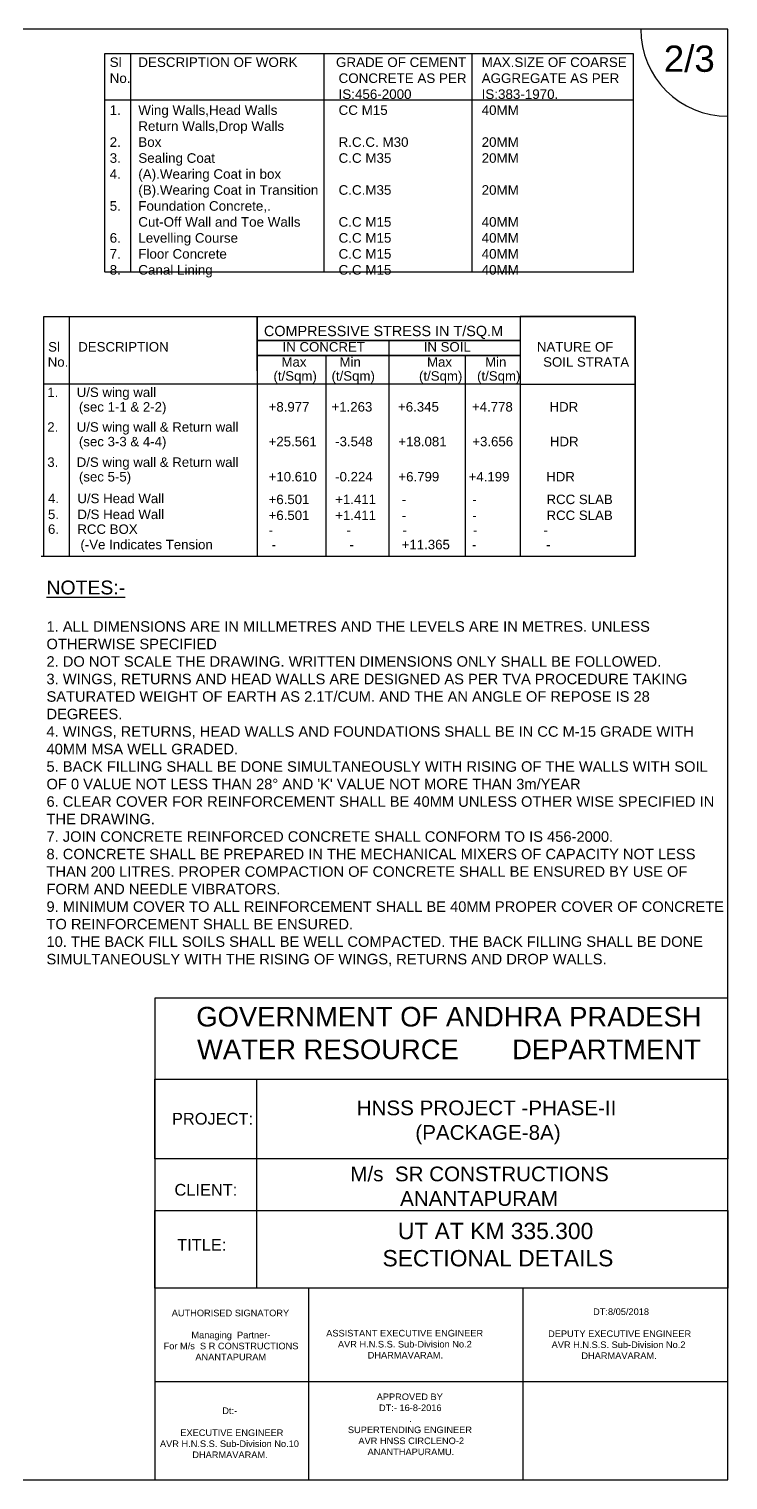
# Model space of a CAD drawing. Header units: millimetres. Extents: x 5124 to 3672811, y 2311 to 45963158.
# Drawn here: x 3659510 to 3672811, y 45935539 to 45963158 of the extents above; entities that cross this region are included whole.
import ezdxf

# ---------------------------------------------------------------- set-up
doc = ezdxf.new("R2010")
doc.units = ezdxf.units.MM
doc.header["$MEASUREMENT"] = 0
for name, color, linetype in [('DIMENSION', 7, 'Continuous'), ('DRAWING', 7, 'Continuous'), ('TEXT', 7, 'Continuous')]:
    doc.layers.add(name, color=color, linetype=linetype)
doc.styles.get("Standard").update_dxf_attribs({"font": 'arial.ttf', "height": 200})

msp = doc.modelspace()

# ---------------------------------------------------------------- linework, layer by layer
at = {"layer": 'DIMENSION'}
for p, q in [((3660949.8, 45962690.9), (3671004.9, 45962690.9)), ((3661445.7, 45962690.9), (3665121.4, 45962690.9)), ((3667941.8, 45962690.9), (3671004.9, 45962690.9)), ((3659790.9, 45957686.5), (3671048, 45957686.5)), ((3659790.9, 45953391.6), (3659790.9, 45957686.5)), ((3659790.9, 45957686.5), (3663851.3, 45957686.5)), ((3659790.9, 45953116.6), (3659790.9, 45957686.5)), ((3663851.3, 45957686.5), (3663851.3, 45953116.6)), ((3671048, 45957686.5), (3668857.8, 45957686.5)), ((3668857.8, 45957686.5), (3668857.8, 45953116.6)), ((3671048, 45957686.5), (3671048, 45953116.6)), ((3671048, 45953116.6), (3671048, 45957686.5)), ((3663851.3, 45956940.2), (3668857.8, 45956940.2)), ((3663851.3, 45956652.1), (3663851.3, 45956940.2)), ((3668857.8, 45956940.2), (3668857.8, 45956652.1)), ((3668857.8, 45956394.7), (3663851.3, 45956394.7)), ((3671048, 45953116.6), (3659738.7, 45953116.6))]:
    msp.add_line(p, q, dxfattribs=at)
for points in [[(3660949.8, 45962690.9), (3671004.9, 45962690.9), (3671004.9, 45961803.8), (3660949.8, 45961803.8)], [(3663851.3, 45957686.5), (3668857.8, 45957686.5), (3668857.8, 45957229), (3663851.3, 45957229)], [(3663851.3, 45957229), (3668857.8, 45957229), (3668857.8, 45956940.2), (3663851.3, 45956940.2)]]:
    msp.add_lwpolyline(points, close=True, dxfattribs=at)
for points in [[(3660274.8, 45957686.5), (3660274.8, 45953116.6)], [(3666354.5, 45957229), (3666354.5, 45953116.6)], [(3665155.6, 45956940.2), (3665155.6, 45953116.6)], [(3667808.1, 45956940.2), (3667808.1, 45953116.6)], [(3663851.3, 45956394.7), (3659790.9, 45956394.7)], [(3668857.8, 45956394.7), (3671048, 45956394.7)]]:
    msp.add_lwpolyline(points, dxfattribs=at)
at = {"layer": 'DRAWING'}
msp.add_lwpolyline([(3672811.5, 45963157.8), (3635442.3, 45963157.8), (3635442.3, 45935538.7), (3672811.5, 45935538.7)], close=True, dxfattribs=at)
msp.add_arc((3672811.5, 45963157.8), 1660.6, 180, 270, dxfattribs=at)
at = {"layer": 'TEXT'}
for p, q in [((3660949.8, 45958530.5), (3660949.8, 45962690.9)), ((3661445.7, 45958530.5), (3661445.7, 45962690.9)), ((3665121.4, 45962690.9), (3665121.4, 45958530.5)), ((3667941.8, 45958530.5), (3667941.8, 45962690.9)), ((3671004.9, 45962690.9), (3671004.9, 45958530.5)), ((3671004.9, 45962690.9), (3671004.9, 45958530.5)), ((3671017.1, 45958530.5), (3660962, 45958530.5)), ((3665133.5, 45958530.5), (3661457.9, 45958530.5))]:
    msp.add_line(p, q, dxfattribs=at)
for points in [[(3672811.5, 45944712.2), (3661904.6, 45944712.2), (3661904.6, 45935538.7), (3672811.5, 45935538.7)], [(3661904.6, 45943166.8), (3672811.5, 45943166.8), (3672811.5, 45941654.6), (3661904.6, 45941654.6)], [(3661904.6, 45940667), (3672811.5, 45940667), (3672811.5, 45939191.3), (3661904.6, 45939191.3)]]:
    msp.add_lwpolyline(points, close=True, dxfattribs=at)
for points in [[(3663841.4, 45943166.8), (3663841.4, 45939191.3)], [(3664830.4, 45939191.3), (3664830.4, 45935538.7)], [(3668907.8, 45939191.3), (3668907.8, 45935538.7)], [(3661904.6, 45937414.1), (3672811.5, 45937414.1)]]:
    msp.add_lwpolyline(points, dxfattribs=at)

# ---------------------------------------------------------------- texts
at = {"layer": 'DRAWING'}
for s, height, p in [('              COMPRESSIVE STRESS IN T/SQ.M', 196.042, (3662916, 45957311.8)), ('Sl     DESCRIPTION                               IN CONCRET                IN SOIL                  NATURE OF', 180.2277, (3659873.7, 45957018.2)), ('No.                                                          Max         Min                  Max         Min          SOIL STRATA', 180.2277, (3659865.9, 45956729.8)), ('                                                                (t/Sqm)    (t/Sqm)            (t/Sqm)    (t/Sqm)', 180.2277, (3659685.6, 45956463.6)), ('1.     U/S wing wall ', 180.21, (3659857.7, 45956153.2)), ('                 +8.977      +1.263       +6.345         +4.778          HDR', 180.228, (3662880.7, 45955876.3)), ('2.     U/S wing wall & Return wall', 180.21, (3659857.7, 45955492.3)), ('                 +25.561     -3.548       +18.081       +3.656          HDR', 180.228, (3662880.7, 45955215.4)), ('3.     D/S wing wall & Return wall', 180.21, (3659857.7, 45954823.3)), ('                 +10.610     -0.224       +6.799        +4.199          HDR', 180.228, (3662880.7, 45954546.4)), ('4.     U/S Head Wall', 180.21, (3659870.6, 45954132.5)), ('                 +6.501       +1.411       -                  -                   RCC SLAB', 180.228, (3662880.7, 45954114.4)), ('5.     D/S Head Wall', 180.21, (3659870.6, 45953829.5)), ('                 +6.501       +1.411       -                  -                   RCC SLAB', 180.228, (3662880.7, 45953811.4)), ('6.     RCC BOX', 180.21, (3659870.6, 45953547.4)), (' (-Ve Indicates Tension                -                    -             +11.365      -                   -', 180.2277, (3660418.6, 45953254.5)), ('                 -                    -              -                  -                  -', 180.228, (3662880.7, 45953529.4))]:
    msp.add_text(s, height=height, dxfattribs=at).set_placement(p)
at = {"layer": 'TEXT'}
msp.add_text('2/3', height=500, dxfattribs=at).set_placement((3671590, 45962343))
at = {"layer": 'TEXT', "attachment_point": 1}
for s, insert, char_height, width in [('{\\H1.3398x;Sl^IDESCRIPTION OF WORK^I       GRADE OF CEMENT ^IMAX.SIZE OF COARSE\\PNo.^I^I^I^I^I^I^I^I\\H0.99998x;CONCRETE AS PER ^IAGGREGATE AS PER\\P^I^I^I^I^I^I^I^IIS:456-2000^I^I^IIS:383-1970.\\P1.^IWing Walls,Head Walls ^I^I^ICC M15^I^I^I^I40MM\\P^IReturn Walls,Drop Walls\\P2.^IBox^I^I^I^I^I^I^IR.C.C. M30^I^I^I20MM\\P3.^ISealing Coat^I^I^I^I^IC.C M35^I^I^I^I20MM\\P4.^I(A).Wearing Coat in box^I^I^I^I^I^I^I^I\\P^I(B).Wearing Coat in Transition^IC.C.M35^I^I^I^I20MM\\H0.99998x;\\P5.^IFoundation Concrete,.\\P^ICut-Off Wall and Toe Walls^I^IC.C M15^I^I^I^I40MM\\P6.^ILevelling Course^I^I^I^IC.C M15^I^I^I^I40MM\\P7.^IFloor Concrete^I^I^I^IC.C M15^I^I^I^I40MM\\P8.^ICanal Lining^I^I^I^I^IC.C M15^I^I^I^I40MM}', (3661045.2, 45962617.3), 136.127, 9819.542), ('(sec 1-1 & 2-2)', (3660459.7, 45956055.3), 180.21, 2813.465), ('(sec 3-3 & 4-4)', (3660459.7, 45955394.4), 180.21, 2813.465), ('(sec 5-5)', (3660459.7, 45954725.4), 180.21, 2813.465), ("{\\H1.3223x;\\LNOTES:-\\P}\\P1. ALL DIMENSIONS ARE IN MILLMETRES AND THE LEVELS ARE IN METRES. UNLESS OTHERWISE SPECIFIED \\P2. DO NOT SCALE THE DRAWING. WRITTEN DIMENSIONS ONLY SHALL BE FOLLOWED. \\P3. WINGS, RETURNS AND HEAD WALLS ARE DESIGNED AS PER TVA PROCEDURE TAKING SATURATED WEIGHT OF EARTH AS 2.1T/CUM. AND THE AN ANGLE OF REPOSE IS 28 DEGREES. \\P4. WINGS, RETURNS, HEAD WALLS AND FOUNDATIONS SHALL BE IN CC M-15 GRADE WITH 40MM MSA WELL GRADED. \\P5. BACK FILLING SHALL BE DONE SIMULTANEOUSLY WITH RISING OF THE WALLS WITH SOIL OF 0 VALUE NOT LESS THAN 28° AND 'K' VALUE NOT MORE THAN 3m/YEAR \\P6. CLEAR COVER FOR REINFORCEMENT SHALL BE 40MM UNLESS OTHER WISE SPECIFIED IN THE DRAWING. \\P7. JOIN CONCRETE REINFORCED CONCRETE SHALL CONFORM TO IS 456-2000. \\P8. CONCRETE SHALL BE PREPARED IN THE MECHANICAL MIXERS OF CAPACITY NOT LESS THAN 200 LITRES. PROPER COMPACTION OF CONCRETE SHALL BE ENSURED BY USE OF FORM AND NEEDLE VIBRATORS. \\P9. MINIMUM COVER TO ALL REINFORCEMENT SHALL BE 40MM PROPER COVER OF CONCRETE TO REINFORCEMENT SHALL BE ENSURED. \\P10. THE BACK FILL SOILS SHALL BE WELL COMPACTED. THE BACK FILLING SHALL BE DONE SIMULTANEOUSLY WITH THE RISING OF WINGS, RETURNS AND DROP WALLS. ", (3659842.2, 45952659.4), 199.9213, 12858.132), ('\\pi3063.1;HNSS PROJECT -PHASE-II\\P\\pi4070.9; (PACKAGE-8A)\\P\\pi5446.4; ', (3662682.6, 45942761.6), 280.486, 11001.692), ('PROJECT:', (3662230.2, 45942526.5), 223.43, 2084.672), ('\\pi1143.7;M/s  SR CONSTRUCTIONS \\P\\pi2091.5;ANANTAPURAM', (3664480.4, 45941504.6), 280.486, 7157.678), ('CLIENT:', (3662277.5, 45941174.2), 223.43, 2084.672), ('\\pi2995.3;UT AT KM 335.300\\P\\pi2581.1; SECTIONAL DETAILS ', (3663534.9, 45940434.4), 310.995, 9654.134), ('TITLE:', (3662328.9, 45940127.1), 223.43, 1211.571), ('\\pi2038.6;AUTHORISED SIGNATORY\\P\\pi3155.4;\\P\\pi2412.9;Managing  Partner-\\P\\pi1884;For M/s  S R CONSTRUCTIONS\\P\\pi2488.6;ANANTAPURAM', (3660187.1, 45938780.5), 125.73, 6310.752), ('\\pi2578.3;  DT:8/05/2018\\P\\pi3155.4;\\P\\pi1770.6; DEPUTY EXECUTIVE ENGINEER\\P\\pi1886.2;AVR H.N.S.S. Sub-Division No.2\\P\\pi2452.5;DHARMAVARAM.', (3667568.8, 45938805.2), 125.73, 6310.752), ('\\pi3155.4;\\P\\P\\pi1663.2;ASSISTANT EXECUTIVE ENGINEER\\P\\pi1886.2;AVR H.N.S.S. Sub-Division No.2\\P\\pi2452.5;DHARMAVARAM.', (3663502.5, 45938815), 125.73, 6310.752), ('\\pi2526.5;APPROVED BY\\P\\pi2570.7;DT:- 16-8-2016\\P\\pi3146.6;.  \\P\\pi1979.6;SUPERTENDING ENGINEER                \\P\\pi2130.3; AVR HNSS CIRCLENO-2\\P\\pi0;^I^I^I^I       ANANTHAPURAMU.', (3663599.3, 45937185.2), 125.73, 6310.752), ('\\pi3023.4;Dt:- \\P\\pi3155.4;\\P\\pi2126.8;  EXECUTIVE ENGINEER\\P\\pi1836.9;AVR H.N.S.S. Sub-Division No.10\\P\\pi2452.5;DHARMAVARAM.', (3660164.8, 45936920.1), 125.73, 6310.752)]:
    msp.add_mtext(s, dxfattribs=dict(at, insert=insert, char_height=char_height, width=width))
at = {"layer": 'TEXT', "color": 7, "insert": (3667501.1, 45944043.8), "char_height": 373.194, "width": 10643.023, "attachment_point": 5}
msp.add_mtext('GOVERNMENT OF ANDHRA PRADESH\\PWATER RESOURCE       DEPARTMENT', dxfattribs=at)

doc.saveas('drawing.dxf')
